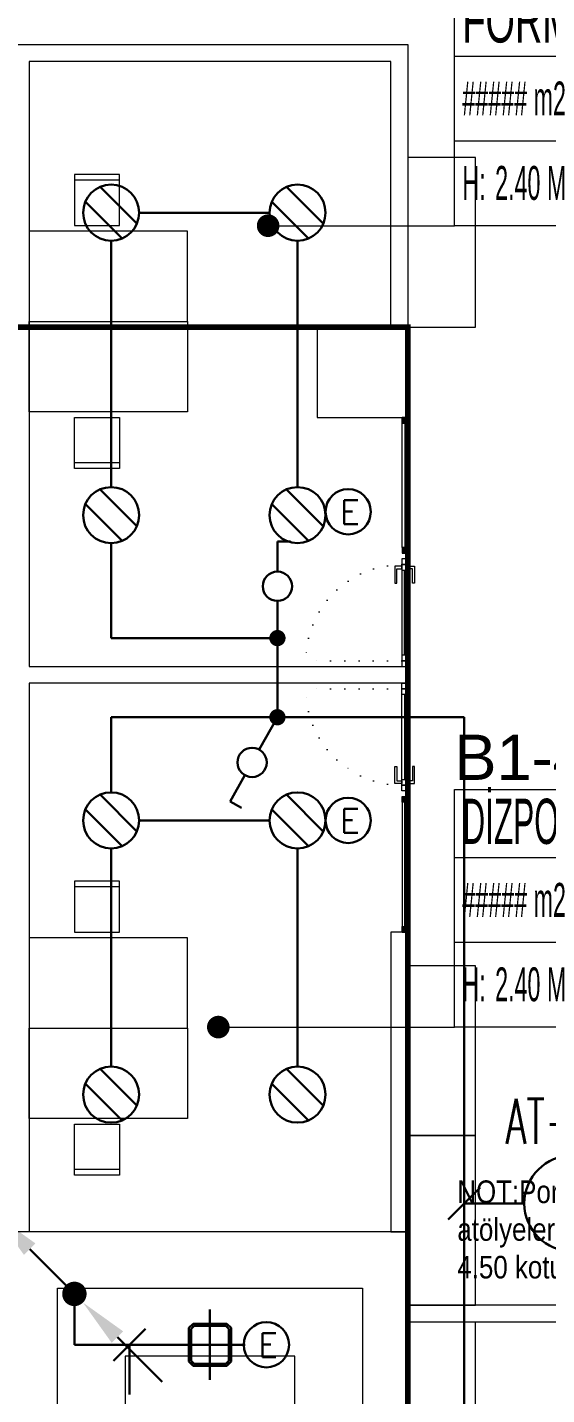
# Model space of a CAD drawing. Header units: metres. Extents: x -13316 to 152404, y -3899 to 30226.
# Drawn here: x 60423 to 60883, y 3456 to 4665 of the extents above; entities that cross this region are included whole.
import ezdxf
from ezdxf.enums import TextEntityAlignment as Align
from ezdxf.xclip import XClip

# ---------------------------------------------------------------- set-up
doc = ezdxf.new("R2010")
doc.units = ezdxf.units.M
doc.header["$LTSCALE"] = 100
doc.header["$MEASUREMENT"] = 0
doc.header["$XCLIPFRAME"] = 0
doc.header["$PDMODE"] = 1
doc.linetypes.add('DOT2', pattern=[0.125, 0, -0.125])
doc.linetypes.add('DOT5', pattern=[0.75, 0, -0.75])
doc.layers.get('0').update_dxf_attribs({"color": 9, "lineweight": 9})
for name, color, linetype, lineweight in [('00', 9, 'Continuous', 9), ('01', 9, 'Continuous', 9), ('05', 9, 'Continuous', 9), ('06B', 9, 'Continuous', 9), ('06D', 9, 'Continuous', 9), ('10', 9, 'Continuous', 9), ('15', 9, 'Continuous', 9), ('19', 9, 'Continuous', 9), ('20', 9, 'DOT2', 9), ('21', 9, 'Continuous', 9), ('21_mahal200', 9, 'Continuous', 9), ('E-2x18(W) PL DOWNLIGHT ARMATÜR (SIVAÜSTÜ)', 7, 'Continuous', 30), ('E-2x18W GÖMME PL COMPACT FLUORESAN ARMATÜR', 7, 'Continuous', 30), ('E-ACİL AYDINLATMA KİTİ', 7, 'Continuous', 30), ('E-ANAHTAR', 7, 'Continuous', 30), ('E-AŞAĞIDAN GELİP YUKARIYA GİDEN HAT', 7, 'Continuous', 30), ('E-KABLO', 7, 'Continuous', 30), ('E-LINYE', 7, 'Continuous', 30)]:
    doc.layers.add(name, color=color, linetype=linetype, lineweight=lineweight)
doc.styles.add('Arial', font='arial.ttf', dxfattribs={"height": 2.5})
doc.styles.add('E-YAZI', font='txttw.shx')
doc.styles.add('MuuM_TEXT-STANDART', font='ARIALN.TTF')
doc.dimstyles.new('MuuM_DIM200', dxfattribs={"dimscale": 20, "dimtxt": 2, "dimasz": 1, "dimexe": 1, "dimexo": 1, "dimgap": 1, "dimtad": 1, "dimdec": 1, "dimrnd": 0.5, "dimdsep": 46, "dimtxsty": 'MuuM_TEXT-STANDART', "dimblk": 'ARCHTICK', "dimcen": 0, "dimdle": 0.15, "dimclrd": 256, "dimclre": 256, "dimclrt": 256, "dimadec": 0, "dimazin": 0, "dimtfac": 5, "dimtdec": 1, "dimtix": 1, "dimtmove": 2, "dimatfit": 3, "dimldrblk": 'DOT', "dimfxl": 3, "dimfxlon": 1, "dimtolj": 1, "dimlwd": -1, "dimlwe": -1, "dimarcsym": 0})

# ---------------------------------------------------------------- blocks, each defined once
blk = doc.blocks.new('100_2x18W GÖMME PL COMPACT FLUORESAN ARMATÜR')
at = {"layer": 'E-2x18W GÖMME PL COMPACT FLUORESAN ARMATÜR', "color": 7}
for p, q in [((-1.426, -0.605), (0.605, 1.426)), ((-0.605, -1.426), (1.426, 0.605))]:
    blk.add_line(p, q, dxfattribs=at)
at = {"layer": 'E-2x18W GÖMME PL COMPACT FLUORESAN ARMATÜR', "color": 4}
blk.add_circle((0, 0), 1.549, dxfattribs=at)
blk = doc.blocks.new('100_ANAHTAR')
at = {"layer": 'E-ANAHTAR', "color": 4}
for p, q in [((0, 5.345), (-0.714, 5.345)), ((0, 3.673), (0, 5.345)), ((0, 2.053), (0, 0))]:
    blk.add_line(p, q, dxfattribs=at)
blk.add_circle((0, 2.863), 0.81, dxfattribs=at)
blk = doc.blocks.new('100_ACİL AYDINLATMA KİTİ')
at = {"layer": 'E-ACİL AYDINLATMA KİTİ', "color": 3}
blk.add_circle((0, 0), 1.251, dxfattribs=at)
at = {"layer": 'E-ACİL AYDINLATMA KİTİ', "color": 3, "style": 'E-YAZI'}
blk.add_text('E', height=1.34, dxfattribs=at).set_placement((-0.448, -0.694))
blk = doc.blocks.new('100_AŞAĞIDAN GELİP YUKARIYA GİDEN HAT')
at = {"layer": 'E-AŞAĞIDAN GELİP YUKARIYA GİDEN HAT', "color": 3, "linetype": 'Continuous'}
for p, q in [((2.472, 2.471), (0, 0)), ((-2.389, -2.382), (-4.861, -4.853))]:
    blk.add_line(p, q, dxfattribs=at)
at = {"layer": 'E-AŞAĞIDAN GELİP YUKARIYA GİDEN HAT', "color": 4, "linetype": 'Continuous', "const_width": 0.675}
blk.add_lwpolyline([(0.338, 0, 1), (-0.338, 0, 1)], format="xyb", close=True, dxfattribs=at)
at = {"layer": 'E-AŞAĞIDAN GELİP YUKARIYA GİDEN HAT', "color": 3, "linetype": 'Continuous'}
for points in [[(2.154, 2.789), (2.79, 2.152), (4.382, 4.379)], [(-2.707, -2.064), (-2.071, -2.7), (-0.479, -0.474)]]:
    blk.add_solid(points, dxfattribs=at)
blk = doc.blocks.new('100_2x18(W) PL DOWNLIGHT ARMATÜR (SIVAÜSTÜ)')
at = {"layer": 'E-2x18(W) PL DOWNLIGHT ARMATÜR (SIVAÜSTÜ)', "color": 4, "ltscale": 0.4}
for q in [(0, 25), (0, 25), (-25, 0), (-25, 0), (0, -25), (25, 0), (0, -25), (25, 0)]:
    blk.add_line((0, 0), q, dxfattribs=at)
at = {"layer": 'E-2x18(W) PL DOWNLIGHT ARMATÜR (SIVAÜSTÜ)', "color": 4}
for p, q in [((-12, 15), (-15, 12)), ((-15, 12), (-15, -12)), ((-11.38, 13.5), (-13.5, 11.38)), ((-13.5, 11.38), (-13.5, -11.38)), ((12, 15), (-12, 15)), ((11.38, 13.5), (-11.38, 13.5)), ((13.5, 11.38), (11.38, 13.5)), ((15, 12), (12, 15)), ((13.5, -11.38), (13.5, 11.38)), ((15, -12), (15, 12)), ((-15, -12), (-12, -15)), ((-13.5, -11.38), (-11.38, -13.5)), ((-12, -15), (12, -15)), ((-11.38, -13.5), (11.38, -13.5)), ((11.38, -13.5), (13.5, -11.38)), ((12, -15), (15, -12))]:
    blk.add_line(p, q, dxfattribs=at)
blk = doc.blocks.new('p-kolon_80x80')
blk.add_lwpolyline([(-40, -40), (40, -40), (40, 40), (-40, 40)], close=True)
blk = doc.blocks.new('1.bod.mimari.elk')
at = {"layer": '01'}
blk.add_lwpolyline([(4130, -5950), (4130, -5950), (4130, -5950), (4130, -5400), (4400, -5400), (4400, -5950), (4400, -5950), (4400, -5950), (4440, -5950), (4440, -5350), (4090, -5350), (4090, -5950), (4130, -5950)], dxfattribs=at)
blk.add_blockref('p-kolon_80x80', (4400, -4590), dxfattribs=at)
blk = doc.blocks.new('p-M01-M02_merdiven-1050')
at = {"layer": '19'}
h = blk.add_hatch(color=256, dxfattribs=at)
h.dxf.hatch_style = 1
edge = h.paths.add_edge_path()
edge.add_arc((210, -344), 10, 270, 630)
h = blk.add_hatch(color=256, dxfattribs=at)
h.dxf.hatch_style = 1
h.paths.add_polyline_path([(84, -372), (36, -372), (60, -396)])
at = {"layer": '19', "linetype": 'Continuous'}
for points in [[(210, -344), (210, -120), (210, -60), (60, -60), (60, -372)], [(145, -200.7), (145, -120), (125, -120), (125, -120), (125, -367), (140, -367), (140, -372), (120, -372), (120, -367), (120, -115), (120, -115), (150, -115), (150, -198.4)], [(150, -120), (270, -120)], [(145, -200.7), (270, -142.4)], [(0, -148), (120, -148)], [(145, -206.3), (270, -148)], [(150, -148), (258, -148)], [(0, -176), (120, -176)], [(150, -176), (198, -176)], [(210, -176), (270, -176)], [(0, -204), (120, -204)], [(150, -204), (270, -204)], [(0, -232), (120, -232)], [(150, -232), (270, -232)], [(0, -260), (120, -260)], [(150, -260), (270, -260)], [(0, -288), (120, -288)], [(150, -288), (270, -288)], [(0, -316), (120, -316)], [(150, -316), (270, -316)], [(0, -344), (120, -344)], [(150, -344), (270, -344)], [(0, -372), (120, -372)]]:
    blk.add_lwpolyline(points, dxfattribs=at)
at = {"layer": '19'}
for points in [[(145, -206.3), (270, -148)], [(150, -204), (150, -372), (150, -372), (145, -372), (145, -372), (145, -206.3)]]:
    blk.add_lwpolyline(points, dxfattribs=at)
blk.add_lwpolyline([(84, -372), (36, -372), (60, -396)], close=True, dxfattribs=at)
blk.add_circle((210, -344), 10, dxfattribs=at)
blk = doc.blocks.new('p-al-01')
at = {"layer": '06B'}
for points in [[(27, 4.3), (27, 10.6), (42, 10.6), (42, 8.7), (29.3, 8.7), (29.3, 8.7), (29.3, 4.3), (27, 4.3)], [(27, -0.7), (27, -6.9), (42, -6.9), (42, -5), (29.3, -5), (29.3, -5), (29.3, -0.7), (27, -0.7)]]:
    blk.add_lwpolyline(points, dxfattribs=at)
at = {"layer": '06D'}
for p, q in [((115.7, 4.3), (28.8, 4.3)), ((28.8, -0.7), (115.7, -0.7))]:
    blk.add_line(p, q, dxfattribs=at)
at = {"layer": '10'}
for points in [[(25.7, -0.7), (25.7, 4.3), (20.7, 4.3), (20.7, -0.7)], [(30.7, -0.7), (30.7, 4.3), (25.7, 4.3), (25.7, -0.7)], [(110.7, -0.7), (110.7, 4.3), (105.7, 4.3), (105.7, -0.7)], [(115.7, -0.7), (115.7, 4.3), (110.7, 4.3), (110.7, -0.7)]]:
    blk.add_lwpolyline(points, close=True, dxfattribs=at)
at = {"layer": '15'}
blk.add_lwpolyline([(105.7, 1.8), (30.7, 1.8)], dxfattribs=at)
at = {"layer": '20'}
blk.add_lwpolyline([(110.7, -0.7), (110.7, -85.7)], dxfattribs=at)
blk.add_arc((110.7, -0.7), 85, 180, 270, dxfattribs=at)
blk = doc.blocks.new('prf-10x10')
blk.add_lwpolyline([(-5, -5), (5, -5), (5, 5), (-5, 5)], close=True)
at = {"color": 255}
blk.add_solid([(-5, -5), (5, -5), (-5, 5), (5, 5)], dxfattribs=at)
at = {"layer": '10'}
blk.add_point((0, 0), dxfattribs=at)
blk = doc.blocks.new('p-birim')
blk.add_lwpolyline([(0, 0), (1, 0), (1, 1), (0, 1)], close=True)
blk = doc.blocks.new('_ArchTick')
at = {"color": 0, "linetype": 'ByBlock', "const_width": 0.15}
blk.add_lwpolyline([(-0.5, -0.5), (0.5, 0.5)], dxfattribs=at)
blk = doc.blocks.new('_Dot')
at = {"color": 0, "linetype": 'ByBlock', "lineweight": -2}
blk.add_line((-0.5, 0), (-1, 0), dxfattribs=at)
at = {"color": 0, "linetype": 'ByBlock', "const_width": 0.5}
blk.add_lwpolyline([(-0.25, 0, 1), (0.25, 0, 1)], format="xyb", close=True, dxfattribs=at)
blk = doc.blocks.new('0_roomno2')
blk.add_lwpolyline([(19.375, -10.5), (0, -10.5), (0, 0), (19.375, 0)], close=True)
for points in [[(0, -3), (19.375, -3)], [(8.125, -3), (8.125, -10.5)], [(11.875, -3), (11.875, -10.5)], [(15.625, -3), (15.625, -10.5)], [(0, -6.75), (8.125, -6.75)]]:
    blk.add_lwpolyline(points)
at = {"style": 'MuuM_TEXT-STANDART', "width": 0.6}
blk.add_text('H:', height=1.5, dxfattribs=at).set_placement((0.35, -8.608), align=Align.MIDDLE_LEFT)
at = {"style": 'Arial'}
blk.add_attdef('ODANO', (0, 1.17), '', height=2, dxfattribs=at)
blk.add_attdef('MEKANADI', text='', height=2, dxfattribs=at).set_placement((0.35, -3), align=Align.BOTTOM_LEFT)
at = {"style": 'MuuM_TEXT-STANDART', "width": 0.6}
for tag, p in [('M2', (0.35, -4.875)), ('TEMIZTAVANYUKSEKLIGI', (1.8, -8.608))]:
    blk.add_attdef(tag, text='', height=1.5, dxfattribs=at).set_placement(p, align=Align.MIDDLE_LEFT)
for tag, p in [('YER01', (10, -4.5)), ('TAVAN01', (13.75, -4.5)), ('DUVAR01', (17.5, -4.5)), ('YER02', (10, -6.75)), ('TAVAN02', (13.75, -6.75)), ('DUVAR02', (17.5, -6.75)), ('YER03', (10, -9)), ('TAVAN03', (13.75, -9)), ('DUVAR03', (17.5, -9))]:
    blk.add_attdef(tag, text='', height=1.5, dxfattribs=at).set_placement(p, align=Align.MIDDLE_CENTER)
blk = doc.blocks.new('p-sandalye')
blk.add_line((-45, 20), (-45, -20))
blk.add_lwpolyline([(-5, 20), (-50, 20), (-50, -20), (-5, -20)], close=True)
blk.add_point((0, 0.1))
blk = doc.blocks.new('p-masa_servis')
at = {"linetype": 'DOT5'}
blk.add_lwpolyline([(0, 0), (0, 0)], dxfattribs=at)
blk.add_lwpolyline([(0, 0), (0, -80), (140, -80), (140, 0)], close=True)
for p, rotation in [((60, 0), 270), ((50, -110.1), 2.073722e-10)]:
    blk.add_blockref('p-sandalye', p, dxfattribs=dict(rotation=rotation))
blk = doc.blocks.new('1.bod.mimari1.elk')
at = {"layer": '00'}
for points in [[(3725, -4300), (4440, -4300), (4440, -4550), (4425, -4550), (4425, -4315), (4105, -4315), (4105, -4850), (4105, -4850), (4105, -4850), (4105, -4850), (4105, -4850), (4105, -4850), (4105, -4850), (4105, -4850), (4105, -4850), (4105, -4850), (4105, -4850), (4105, -4850), (4105, -4850), (4440, -4850), (4440, -4865), (4105, -4865), (4105, -5350), (4100, -5350)], [(5275, -5415), (4440, -5415)], [(5275, -5430), (4440, -5430)]]:
    blk.add_lwpolyline(points, dxfattribs=at)
blk.add_lwpolyline([(4440, -5350), (4440, -5085), (4425, -5085), (4425, -5350)], close=True, dxfattribs=at)
at = {"layer": '06D'}
for points in [[(4435, -4630), (4440, -4630), (4440, -4745), (4435, -4745)], [(4435, -5085), (4440, -5085), (4440, -4970), (4435, -4970)]]:
    blk.add_lwpolyline(points, close=True, dxfattribs=at)
at = {"layer": '15'}
for points in [[(4437.5, -4635), (4437.5, -4745)], [(4437.5, -5080), (4437.5, -4970)]]:
    blk.add_lwpolyline(points, dxfattribs=at)
at = {"layer": '20', "ltscale": 2, "const_width": 5}
blk.add_lwpolyline([(4440, -7830), (3660, -7830), (3660, -4550), (4440, -4550)], close=True, dxfattribs=at)
at = {"rotation": 270}
blk.add_blockref('p-al-01', (4435.4, -4734.33), dxfattribs=at)
at = {"xscale": -1, "rotation": 270}
blk.add_blockref('p-al-01', (4435.4, -4980.67), dxfattribs=at)
blk.add_blockref('p-M01-M02_merdiven-1050', (4130, -5400))
at = {"layer": '05', "xscale": 60.00000000000003, "yscale": 150}
for p in [(4440, -4550), (4440, -5265), (4440, -5415), (4440, -5580)]:
    blk.add_blockref('p-birim', p, dxfattribs=at)
at = {"layer": '05'}
ref = blk.add_blockref('p-masa_servis', (4105, -4465), dxfattribs=at)
XClip(ref).set_block_clipping_path([(-55.5106706136, -84.5585723777), (163.3295749435, 61.9818189005)])
ref = blk.add_blockref('p-masa_servis', (4105, -4625), dxfattribs=dict(at, xscale=-1, rotation=180))
XClip(ref).set_block_clipping_path([(-55.5106706136, -84.5585723777), (163.3295749435, 61.9818189005)])
ref = blk.add_blockref('p-masa_servis', (4105, -5090), dxfattribs=at)
XClip(ref).set_block_clipping_path([(-55.5106706136, -84.5585723777), (163.3295749435, 61.9818189005)])
ref = blk.add_blockref('p-masa_servis', (4105, -5250), dxfattribs=dict(at, xscale=-1, rotation=180))
XClip(ref).set_block_clipping_path([(-55.5106706136, -84.5585723777), (163.3295749435, 61.9818189005)])
at = {"layer": '10', "extrusion": (0, 0, -1), "yscale": 0.5, "zscale": -1, "rotation": 270}
for p, xscale in [((-4437.5, -4632.5), -0.5), ((-4437.5, -4747.5), -0.5), ((-4437.5, -4967.5), 0.5), ((-4437.5, -5082.5), 0.5)]:
    blk.add_blockref('prf-10x10', p, dxfattribs=dict(at, xscale=xscale))
at = {"layer": '21_mahal200'}
ref = blk.add_blockref('0_roomno2', (4481.35, -4250.27), dxfattribs=dict(at, xscale=20, yscale=20, zscale=20))
ref.add_attrib('ODANO', 'B1-43', (4481.35, -4241.63), dxfattribs={"layer": '0', "height": 40, "style": 'Arial'})
ref.add_attrib('MEKANADI', 'FORMEN O.(PORSCHE)', dxfattribs={"layer": '0', "height": 40, "style": 'Arial', "width": 0.6}).set_placement((4488.35, -4310.27), align=Align.BOTTOM_LEFT)
ref.add_attrib('M2', '##### m2', dxfattribs={"layer": '0', "height": 30, "style": 'MuuM_TEXT-STANDART', "width": 0.6}).set_placement((4488.35, -4347.77), align=Align.MIDDLE_LEFT)
ref.add_attrib('TEMIZTAVANYUKSEKLIGI', '2.40 M', dxfattribs={"layer": '0', "height": 30, "style": 'MuuM_TEXT-STANDART', "width": 0.6}).set_placement((4517.35, -4422.43), align=Align.MIDDLE_LEFT)
ref.add_attrib('YER01', 'Y02', dxfattribs={"layer": '0', "height": 30, "style": 'MuuM_TEXT-STANDART', "width": 0.6}).set_placement((4681.35, -4340.27), align=Align.MIDDLE_CENTER)
ref.add_attrib('TAVAN01', 'T09', dxfattribs={"layer": '0', "height": 30, "style": 'MuuM_TEXT-STANDART', "width": 0.6}).set_placement((4756.35, -4340.27), align=Align.MIDDLE_CENTER)
ref.add_attrib('DUVAR01', 'D02', dxfattribs={"layer": '0', "height": 30, "style": 'MuuM_TEXT-STANDART', "width": 0.6}).set_placement((4831.35, -4340.27), align=Align.MIDDLE_CENTER)
ref.add_attrib('DUVAR02', 'D07', dxfattribs={"layer": '0', "height": 30, "style": 'MuuM_TEXT-STANDART', "width": 0.6}).set_placement((4831.35, -4385.27), align=Align.MIDDLE_CENTER)
ref = blk.add_blockref('0_roomno2', (4481.35, -4959.03), dxfattribs=dict(at, xscale=20, yscale=20, zscale=20))
ref.add_attrib('ODANO', 'B1-42', (4481.35, -4950.39), dxfattribs={"layer": '0', "height": 40, "style": 'Arial'})
ref.add_attrib('MEKANADI', 'DİZPOZİSYON O.(PORSCHE)', dxfattribs={"layer": '0', "height": 40, "style": 'Arial', "width": 0.5}).set_placement((4488.35, -5019.03), align=Align.BOTTOM_LEFT)
ref.add_attrib('M2', '##### m2', dxfattribs={"layer": '0', "height": 30, "style": 'MuuM_TEXT-STANDART', "width": 0.6}).set_placement((4488.35, -5056.53), align=Align.MIDDLE_LEFT)
ref.add_attrib('TEMIZTAVANYUKSEKLIGI', '2.40 M', dxfattribs={"layer": '0', "height": 30, "style": 'MuuM_TEXT-STANDART', "width": 0.6}).set_placement((4517.35, -5131.19), align=Align.MIDDLE_LEFT)
ref.add_attrib('YER01', 'Y02', dxfattribs={"layer": '0', "height": 30, "style": 'MuuM_TEXT-STANDART', "width": 0.6}).set_placement((4681.35, -5049.03), align=Align.MIDDLE_CENTER)
ref.add_attrib('TAVAN01', 'T05', dxfattribs={"layer": '0', "height": 30, "style": 'MuuM_TEXT-STANDART', "width": 0.6}).set_placement((4756.35, -5049.03), align=Align.MIDDLE_CENTER)
ref.add_attrib('DUVAR01', 'D02', dxfattribs={"layer": '0', "height": 30, "style": 'MuuM_TEXT-STANDART', "width": 0.6}).set_placement((4831.35, -5049.03), align=Align.MIDDLE_CENTER)
ref.add_attrib('TAVAN02', 'T09', dxfattribs={"layer": '0', "height": 30, "style": 'MuuM_TEXT-STANDART', "width": 0.6}).set_placement((4756.35, -5094.03), align=Align.MIDDLE_CENTER)
ref.add_attrib('DUVAR02', 'D07', dxfattribs={"layer": '0', "height": 30, "style": 'MuuM_TEXT-STANDART', "width": 0.6}).set_placement((4831.35, -5094.03), align=Align.MIDDLE_CENTER)
at = {"layer": '21', "insert": (4483.94, -5304.66), "char_height": 20, "width": 289.3932, "attachment_point": 1, "style": 'MuuM_TEXT-STANDART'}
blk.add_mtext('NOT:Porsche-VW ticari atölyeleri arasındaki duvar 4.50 kotuna kadar olacaktır.', dxfattribs=at)
at = {"layer": '21_mahal200'}
for points in [[(4316.46, -4460.27), (4481.35, -4460.27)], [(4272.37, -5169.03), (4481.35, -5169.03)]]:
    blk.add_leader(points, dimstyle='MuuM_DIM200', override={"dimasz": 1, "dimfxl": 10}, dxfattribs=at)

msp = doc.modelspace()

# ---------------------------------------------------------------- linework, layer by layer
at = {"layer": 'E-KABLO', "color": 6}
for p, q in [((60522.28, 4501.25), (60637.72, 4501.25)), ((60497.5, 4258.53), (60497.5, 4476.47)), ((60662.5, 4258.53), (60662.5, 4476.47)), ((60497.5, 4125), (60497.5, 4208.97)), ((60644.7, 4125), (60497.5, 4125)), ((60644.7, 4055), (60644.7, 4125)), ((60644.7, 4055), (60497.5, 4055)), ((60497.5, 4055), (60497.5, 3988.53)), ((60644.7, 4055), (60810, 4055)), ((60810, 4055), (60810, 3090)), ((60522.28, 3963.75), (60637.72, 3963.75)), ((60497.5, 3746.03), (60497.5, 3938.97)), ((60662.5, 3746.03), (60662.5, 3938.97)), ((60465, 3545), (60465, 3500)), ((60553.92, 3500), (60465, 3500))]:
    msp.add_line(p, q, dxfattribs=at)
at = {"layer": 'E-KABLO', "color": 4, "linetype": 'Continuous', "const_width": 7.2}
for points in [[(60648.3, 4125, 1), (60641.1, 4125, 1)], [(60648.3, 4055, 1), (60641.1, 4055, 1)]]:
    msp.add_lwpolyline(points, format="xyb", close=True, dxfattribs=at)
at = {"layer": 'E-LINYE', "color": 7, "linetype": 'Continuous'}
for p, q in [((60824.14, 3639.14), (60795.86, 3610.86)), ((60863.2, 3625), (60810, 3625)), ((60499.63, 3485.7), (60527.91, 3513.99)), ((60513.77, 3455.89), (60513.77, 3499.85))]:
    msp.add_line(p, q, dxfattribs=at)
msp.add_circle((60905.64, 3625), 42.44, dxfattribs=at)

# ---------------------------------------------------------------- block references
at = {"layer": '06D'}
for name in ['1.bod.mimari.elk', '1.bod.mimari1.elk']:
    msp.add_blockref(name, (56320, 8950), dxfattribs=at)
at = {"layer": 'E-2x18(W) PL DOWNLIGHT ARMATÜR (SIVAÜSTÜ)', "color": 6, "xscale": 1.243104, "yscale": 1.243104, "zscale": 1.243104}
msp.add_blockref('100_2x18(W) PL DOWNLIGHT ARMATÜR (SIVAÜSTÜ)', (60585, 3500), dxfattribs=at)
at = {"layer": 'E-2x18W GÖMME PL COMPACT FLUORESAN ARMATÜR', "xscale": 16, "yscale": 16, "zscale": 16, "rotation": 90}
for p in [(60497.5, 4501.25), (60662.5, 4501.25), (60497.5, 4233.75), (60662.5, 4233.75), (60497.5, 3963.75), (60662.5, 3963.75), (60497.5, 3721.25), (60662.5, 3721.25)]:
    msp.add_blockref('100_2x18W GÖMME PL COMPACT FLUORESAN ARMATÜR', p, dxfattribs=at)
at = {"layer": 'E-ACİL AYDINLATMA KİTİ', "xscale": 16, "yscale": 16, "zscale": 16}
for p in [(60707.3, 4236.77), (60707.3, 3963.75), (60634.94, 3500)]:
    msp.add_blockref('100_ACİL AYDINLATMA KİTİ', p, dxfattribs=at)
at = {"layer": 'E-ANAHTAR', "yscale": 16, "zscale": 16}
for p, xscale, rotation in [((60644.7, 4125), -16, 359.9999999997941), ((60644.7, 4055), 16, 150.6766966710892)]:
    msp.add_blockref('100_ANAHTAR', p, dxfattribs=dict(at, xscale=xscale, rotation=rotation))
at = {"layer": 'E-AŞAĞIDAN GELİP YUKARIYA GİDEN HAT', "xscale": 16, "yscale": 16, "zscale": 16, "rotation": 90}
msp.add_blockref('100_AŞAĞIDAN GELİP YUKARIYA GİDEN HAT', (60465, 3545), dxfattribs=at)

# ---------------------------------------------------------------- texts
at = {"layer": 'E-LINYE', "color": 3, "linetype": 'Continuous', "style": 'E-YAZI', "width": 0.6}
msp.add_text('AT-1B4', height=40, dxfattribs=at).set_placement((60908.83, 3697.66), align=Align.MIDDLE_CENTER)

doc.saveas('drawing.dxf')
